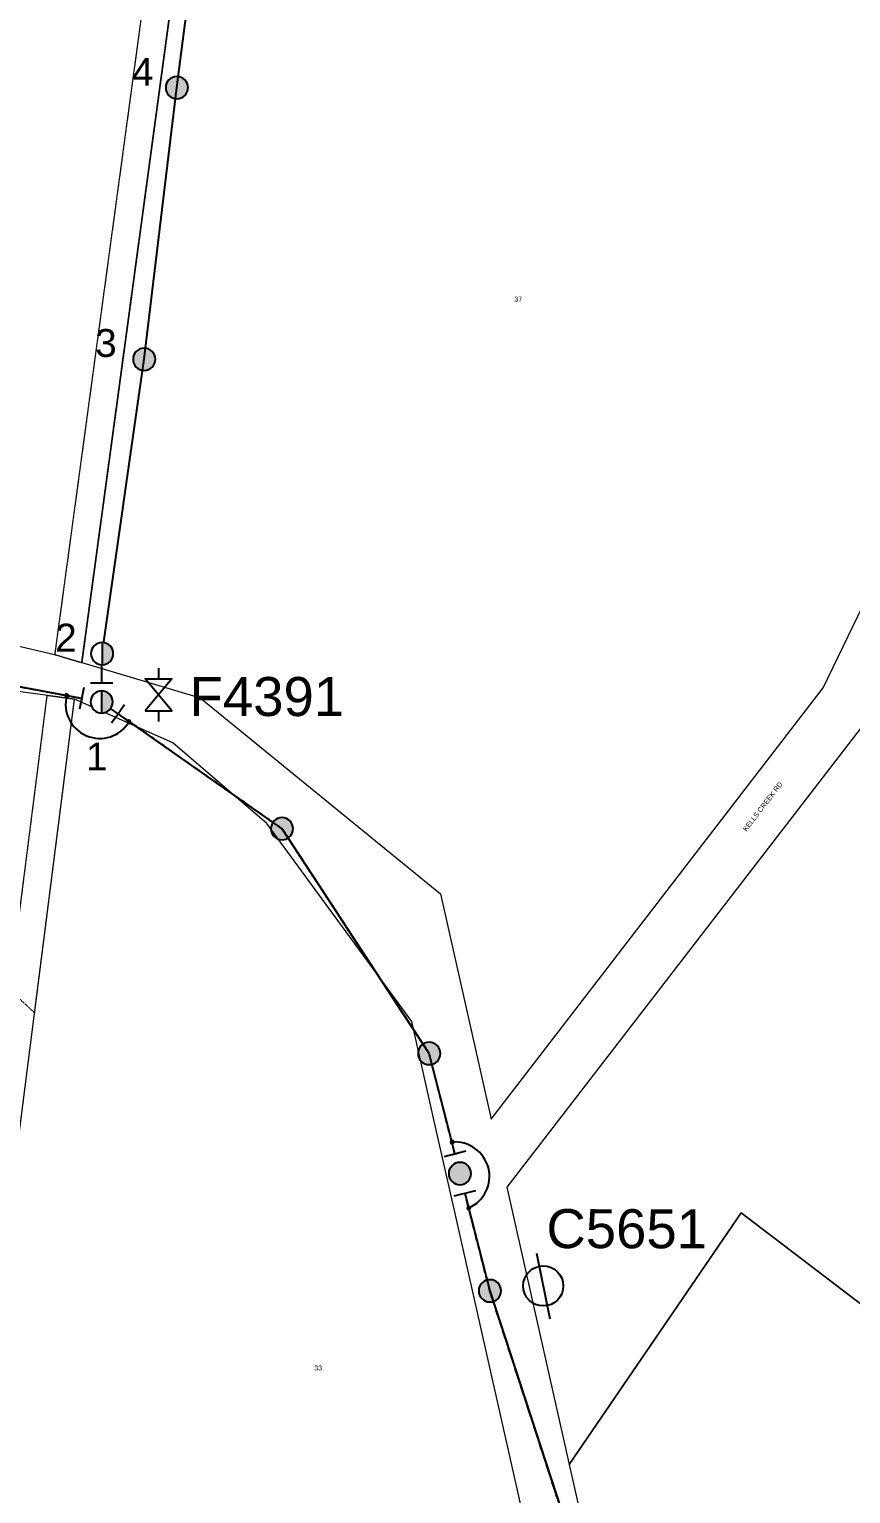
# Model space of a CAD drawing. Header units: metres. Extents: x 257896 to 264438, y 6185680 to 6189085.
# Drawn here: x 261046 to 261341, y 6187036 to 6187561 of the extents above; entities that cross this region are included whole.
import ezdxf
from ezdxf.enums import TextEntityAlignment as Align

# ---------------------------------------------------------------- set-up
doc = ezdxf.new("R2010")
doc.units = ezdxf.units.M
for name, pattern in [('Cable Exist OH', [1, 1, 0]), ('HIDDEN', [0.375, 0.25, -0.125]), ('HIDDEN2', [0.1875, 0.125, -0.0625])]:
    doc.linetypes.add(name, pattern=pattern)
doc.layers.get('0').update_dxf_attribs({"color": 6})
for name, color, linetype in [('_User_HV_Exist', 7, 'Continuous'), ('Equip_SP_HV_MOD', 3, 'Continuous'), ('Mains_HV_EXT', 7, 'Continuous'), ('Mains_HV_NEW', 2, 'Continuous'), ('Mains_HV_New_A10', 2, 'Continuous'), ('Mains_HV_NEW_Hardwired', 2, 'Continuous'), ('OH_Details_NEW', 2, 'Continuous'), ('OH_Details_SP_MISC', 7, 'Continuous'), ('SupportsOH_SP_TR_HV_LV_SL_MOD', 3, 'Continuous'), ('SupportsOH_SP_TR_HV_LV_SL_NEW', 2, 'Continuous')]:
    doc.layers.add(name, color=color, linetype=linetype)
for name, color, linetype, lineweight in [('Cadastre Land Parcels_SP_EXT', 9, 'Continuous', 5), ('Cadastre Other Property_SP_EXT', 9, 'HIDDEN', 5), ('Cadastre Roads_SP_EXT', 9, 'Continuous', 5)]:
    doc.layers.add(name, color=color, linetype=linetype, lineweight=lineweight)
doc.layers.get('0').freeze()
doc.styles.add('HVSW_LABEL', font='arial.ttf')
doc.styles.add('iecARIAL', font='arial.ttf', dxfattribs={"height": 2})
doc.styles.add('POLE_LABEL', font='arial.ttf')
doc.styles.get("Standard").update_dxf_attribs({"font": 'arial.ttf'})
doc.linetypes.add('IE Trench HV', pattern='A,7,-0.2,["/",Standard,S=3,R=0,X=0.6,Y=-1.4],-2.5', length=9.7)

# ---------------------------------------------------------------- blocks, each defined once
blk = doc.blocks.new('POLE_EXT')
blk.add_hatch(color=256).paths.add_polyline_path([(-1, 0, 1), (1, 0, 1)])
blk.add_lwpolyline([(-1, 0, 1), (1, 0, 1)], format="xyb", close=True)
for tag, height, flags, p in [('pNumber', 2.5, 8, (-17.84, 2.07)), ('OWNED_BY', 0.2, 9, (1.35, -0.4)), ('SPECIAL_USE', 0.2, 9, (1.35, -0.8)), ('STATE', 0.2, 9, (1.35, -1)), ('cLV', 0.2, 9, (1.35, -1.4)), ('PARENT', 0.2, 9, (1.35, -0.6)), ('USAGE', 0.2, 9, (1.35, -1.2)), ('hDepth', 0.2, 9, (1.35, -1.6)), ('hDia', 0.2, 9, (1.35, -1.8)), ('cHV', 0.2, 9, (1.35, -2)), ('LBRACKET', 0.2, 9, (1.35, -2.2)), ('LExisting', 0.2, 9, (1.35, -2.4)), ('LANTNUMBER', 0.2, 9, (1.35, -2.6)), ('cLinedev', 0.2, 9, (1.35, -3.4)), ('pExisting', 0.2, 9, (1.35, -3.8)), ('LOther', 0.2, 9, (1.35, -2.8)), ('LRemove', 0.2, 9, (1.35, -3)), ('LEGEND', 0.2, 9, (1.35, -3.2)), ('LOCATION', 0.2, 9, (1.35, -3.6)), ('PFNUMBER', 0.2, 9, (1.35, -4)), ('pFooting', 0.2, 9, (1.35, -4.4)), ('pNew', 0.2, 9, (1.35, -4.6)), ('pRelocate', 0.2, 9, (1.35, -5)), ('pRemove', 0.2, 9, (1.35, -5.2)), ('NEWPFNUMBER', 0.2, 9, (1.35, -4.2)), ('pReplace', 0.2, 9, (1.35, -5.4)), ('pStay', 0.2, 9, (1.35, -5.6)), ('pType', 0.2, 9, (1.35, -5.8)), ('cspan', 0.2, 9, (1.35, -6)), ('STREETNAME', 0.2, 9, (1.35, -6.2)), ('SUBURB', 0.2, 9, (1.35, -6.4)), ('NOTES', 0.2, 9, (1.35, -6.6)), ('OPERATED_BY', 0.2, 9, (1.36, -7.01)), ('MAINTAINED_BY', 0.2, 9, (1.36, -6.81))]:
    blk.add_attdef(tag, text='', height=height, dxfattribs=dict(flags=flags)).set_placement(p, align=Align.MIDDLE_LEFT)
at = {"style": 'POLE_LABEL'}
for tag, height, flags, p in [('ASSET_NUM', 2.5, 8, (2, 2)), ('STRUCTURE_PLANT_NUMBER', 0.2, 9, (1.35, 0.03)), ('STREET_CODE', 0.2, 9, (1.35, -0.2))]:
    blk.add_attdef(tag, text='', height=height, dxfattribs=dict(at, flags=flags)).set_placement(p, align=Align.MIDDLE_LEFT)
at = {"flags": 1}
blk.add_attdef('Z', (1.35, -7.33), '', height=0.2, dxfattribs=at)
blk = doc.blocks.new('*U43')
blk.add_line((-4, -5.16), (2, -5.16))
blk.add_circle((-1, -5.16), 1.8)
at = {"style": 'HVSW_LABEL'}
for tag, height, flags, p in [('ASSET_NUM', 3.5, 8, (2, 2)), ('STREET_CODE', 0.2, 9, (0, -0.2))]:
    blk.add_attdef(tag, text='', height=height, dxfattribs=dict(at, flags=flags)).set_placement(p, align=Align.MIDDLE_LEFT)
at = {"flags": 1}
blk.add_attdef('Z', (0, 0), '', height=0.2, dxfattribs=at)
at = {"flags": 9}
for tag, p in [('ACTUAL_STATUS', (0, -0.4)), ('CONSTRUCTED_VOLTAGE', (0, -0.6)), ('OPERATING_VOLTAGE', (0, -1)), ('ORIENTATION', (0, -1.2)), ('OWNED_BY', (0, -1.4)), ('NO_PHASES', (0, -0.8)), ('STATE', (0, -1.6)), ('SWITCH_TYPE', (0, -1.8)), ('STREETNAME', (0, -2.6)), ('USAGE', (0, -2)), ('LEGEND', (0, -2.2)), ('LOCATION', (0, -2.4)), ('SUBURB', (0, -2.8)), ('NOTES', (0, -3))]:
    blk.add_attdef(tag, text='', height=0.2, dxfattribs=at).set_placement(p, align=Align.MIDDLE_LEFT)
blk = doc.blocks.new('POLE_REPLACE_NEW')
for tag, height, flags, p in [('ASSET_NUM', 2.5, 8, (2, 2)), ('cHV', 0.2, 9, (1.5, -1.8)), ('LBRACKET', 0.2, 9, (1.5, -2)), ('LExisting', 0.2, 9, (1.5, -2.2)), ('LANTNUMBER', 0.2, 9, (1.5, -2.4)), ('LOther', 0.2, 9, (1.5, -2.6)), ('cLinedev', 0.2, 9, (1.5, -3.2)), ('LRemove', 0.2, 9, (1.5, -2.8)), ('LEGEND', 0.2, 9, (1.5, -3)), ('pExisting', 0.2, 9, (1.5, -3.4)), ('PFNUMBER', 0.2, 9, (1.5, -3.6)), ('NEWPFNUMBER', 0.2, 9, (1.5, -3.8)), ('pFooting', 0.2, 9, (1.5, -4)), ('pNew', 0.2, 9, (1.5, -4.2)), ('pNumber', 0.2, 9, (1.5, -4.4)), ('pRelocate', 0.2, 9, (1.5, -4.6)), ('pRemove', 0.2, 9, (1.5, -4.8)), ('pReplace', 0.2, 9, (1.5, -5)), ('pStay', 0.2, 9, (1.5, -5.2)), ('cspan', 0.2, 9, (1.5, -5.6)), ('SUBURB', 0.2, 9, (1.5, -5.8)), ('STREETNAME', 0.2, 9, (1.5, -6)), ('OPERATED_BY', 0.2, 9, (1.5, -6.6)), ('pType', 0.2, 9, (1.5, -5.4)), ('LOCATION', 0.2, 9, (1.5, -6.2)), ('NOTES', 0.2, 9, (1.5, -6.4)), ('Z', 0.2, 1, (1.5, -7)), ('MAINTAINED_BY', 0.2, 9, (1.5, -6.8))]:
    blk.add_attdef(tag, text='', height=height, dxfattribs=dict(flags=flags)).set_placement(p, align=Align.MIDDLE_LEFT)
blk.add_wipeout([(0, 1), (-0.13, 0.99), (-0.25, 0.97), (-0.37, 0.93), (-0.48, 0.88), (-0.59, 0.81), (-0.68, 0.73), (-0.77, 0.64), (-0.84, 0.54), (-0.9, 0.43), (-0.95, 0.31), (-0.98, 0.19), (-1, 0.06), (-1, -0.06), (-0.98, -0.19), (-0.95, -0.31), (-0.9, -0.43), (-0.84, -0.54), (-0.77, -0.64), (-0.68, -0.73), (-0.59, -0.81), (-0.48, -0.88), (-0.37, -0.93), (-0.25, -0.97), (-0.13, -0.99), (0, -1), (0.13, -0.99), (0.25, -0.97), (0.37, -0.93), (0.48, -0.88), (0.59, -0.81), (0.68, -0.73), (0.77, -0.64), (0.84, -0.54), (0.9, -0.43), (0.95, -0.31), (0.98, -0.19), (1, -0.06), (1, 0.06), (0.98, 0.19), (0.95, 0.31), (0.9, 0.43), (0.84, 0.54), (0.77, 0.64), (0.68, 0.73), (0.59, 0.81), (0.48, 0.88), (0.37, 0.93), (0.25, 0.97), (0.13, 0.99)])
h = blk.add_hatch(color=256)
edge = h.paths.add_edge_path()
edge.add_arc((0, 0), 1, 270, 450)
edge.add_line((0, 1), (0, -1))
blk.add_lwpolyline([(0, 1), (0, -1)])
at = {"lineweight": -3}
blk.add_arc((0, 0), 1, 90, 270, dxfattribs=at)
blk.add_arc((0, 0), 1, 270, 90)
at = {"style": 'POLE_LABEL', "flags": 9}
blk.add_attdef('STRUCTURE_PLANT_NUMBER', text='', height=0.2, dxfattribs=at).set_placement((1.5, 0.24), align=Align.MIDDLE_LEFT)
at = {"flags": 9}
for tag, p in [('STREET_CODE', (1.5, 0)), ('OWNED_BY', (1.5, -0.2)), ('SPECIAL_USE', (1.5, -0.6)), ('STATE', (1.5, -0.8)), ('cLV', (1.5, -1.2)), ('PARENT', (1.5, -0.4)), ('USAGE', (1.5, -1)), ('hDepth', (1.5, -1.4)), ('hDia', (1.5, -1.6))]:
    blk.add_attdef(tag, text='', height=0.2, dxfattribs=at).set_placement(p, align=Align.MIDDLE_LEFT)
blk = doc.blocks.new('End Shackle_NEW')
at = {"flags": 9}
for tag, p in [('ORIENTATION', (0, -0.8)), ('OWNED_BY', (0, -1)), ('STATE', (0, -1.2)), ('USAGE', (0, -1.4)), ('OPERATED_BY', (0, -2.01)), ('NOTES', (0, -1.6)), ('MAINTAINED_BY', (0, -1.81))]:
    blk.add_attdef(tag, text='', height=0.2, dxfattribs=at).set_placement(p, align=Align.MIDDLE_LEFT)
blk.add_wipeout([(-0.25, 0), (-0.25, 1.81), (0.25, 1.82), (0.25, 0)])
blk.add_line((1, 1.81), (-1, 1.81))
at = {"flags": 1}
blk.add_attdef('Z', (0, 0), '', height=0.2, dxfattribs=at)
at = {"flags": 9}
for tag, p in [('CONNECTOR_TYPE', (0, 0)), ('CONSTRUCTED_VOLTAGE', (0, -0.2)), ('OPERATING_VOLTAGE', (0, -0.6)), ('NO_PHASES', (0, -0.4))]:
    blk.add_attdef(tag, text='', height=0.2, dxfattribs=at).set_placement(p, align=Align.MIDDLE_LEFT)
blk = doc.blocks.new('BOND POINT')
blk.add_hatch(color=256).paths.add_polyline_path([(-1, 0, 1), (1, 0, 1)])
blk.add_lwpolyline([(-1, 0, 1), (1, 0, 1)], format="xyb", close=True)
blk = doc.blocks.new('*U59')
for p, q in [((-0.56, 8.78), (-0.56, 7.82)), ((-0.56, 4.94), (-0.56, 3.98))]:
    blk.add_line(p, q)
blk.add_lwpolyline([(-1.76, 4.94), (0.64, 4.94), (-1.76, 7.82), (0.64, 7.82)], close=True)
for tag, height, flags, p in [('ASSET_NUM', 3.5, 8, (2, 2)), ('STREET_CODE', 0.2, 9, (1.5, 0)), ('ACTUAL_STATUS', 0.2, 9, (1.5, -0.2)), ('CONSTRUCTED_VOLTAGE', 0.2, 9, (1.5, -0.4)), ('OPERATING_VOLTAGE', 0.2, 9, (1.5, -0.8)), ('ORIENTATION', 0.2, 9, (1.5, -1)), ('OWNED_BY', 0.2, 9, (1.5, -1.2)), ('OPERATED_BY', 0.2, 9, (1.5, -1.4)), ('NO_PHASES', 0.2, 9, (1.5, -0.6)), ('STATE', 0.2, 9, (1.5, -1.8)), ('SWITCH_TYPE', 0.2, 9, (1.5, -2)), ('SUBURB', 0.2, 9, (1.5, -2.6)), ('MAINTAINED_BY', 0.2, 9, (1.5, -1.6)), ('USAGE', 0.2, 9, (1.5, -2.2)), ('LEGEND', 0.2, 9, (1.5, -2.4)), ('STREETNAME', 0.2, 9, (1.5, -2.8)), ('Z', 0.2, 1, (1.5, -3.6)), ('LOCATION', 0.2, 9, (1.5, -3)), ('NOTES', 0.2, 9, (1.5, -3.2)), ('LABEL_ALIGNMENT', 0.2, 9, (1.5, -3.4))]:
    blk.add_attdef(tag, text='', height=height, dxfattribs=dict(flags=flags)).set_placement(p, align=Align.MIDDLE_LEFT)

msp = doc.modelspace()

# ---------------------------------------------------------------- linework, layer by layer
at = {"layer": '_User_HV_Exist', "color": 7, "linetype": 'Cable Exist OH'}
msp.add_lwpolyline([(261246.29, 6187002.03), (261211.66, 6187108.35), (261200.9, 6187150.44), (261189.88, 6187193.56), (261137.07, 6187274.23), (261072.31, 6187319.7)], dxfattribs=at)
at = {"layer": 'Cadastre Land Parcels_SP_EXT', "linetype": 'Continuous'}
for p, q in [((261131.64, 6187276.06), (261097.88, 6187305.06)), ((261183.68, 6187205.03), (261131.64, 6187276.06)), ((261192.52, 6187165.52), (261183.68, 6187205.03)), ((261198.11, 6187140.91), (261192.52, 6187165.52)), ((261281.05, 6186772.52), (261198.11, 6187140.91))]:
    msp.add_line(p, q, dxfattribs=at)
for points in [[(261008.08, 6187347.93), (261055.4, 6187336.82), (261065.22, 6187333.86), (261125.08, 6187775.29), (261125.16, 6187775.84), (261126.2, 6187785.19), (261137.66, 6187887.27), (261157.19, 6188025.64), (261164.97, 6188091.66)], [(261910.03, 6186614.37), (261775.93, 6186701.18), (261780.56, 6186735.82), (261634.79, 6186811.23), (261642.54, 6186921.31), (261536.25, 6187060.01), (261536.25, 6187060.01), (261493.06, 6187116.39), (261401.89, 6187060), (261301.79, 6187136.35), (261240.1, 6187045.97), (261251.72, 6186994.54), (261350.73, 6187025.05), (261488.22, 6186967.97), (261515, 6186870.32), (261549.58, 6186744.66), (261650.49, 6186657.78), (261763.68, 6186605.07), (261748.97, 6186493.59), (261807.12, 6186459), (261830.03, 6186445.38), (261903.43, 6186376.66)]]:
    msp.add_lwpolyline(points, dxfattribs=at)
msp.add_lwpolyline([(261240.1, 6187045.97), (261301.79, 6187136.35), (261401.89, 6187060), (261493.06, 6187116.39), (261536.25, 6187060.01), (261559.03, 6187253.1), (261356.89, 6187275.36), (261365.4, 6187337.3), (261217.68, 6187145.52), (261240.1, 6187045.97)], close=True, dxfattribs=at)
at = {"layer": 'Cadastre Other Property_SP_EXT', "linetype": 'HIDDEN2'}
msp.add_lwpolyline([(261055.52, 6187336.78), (261065.22, 6187333.85), (261104.87, 6187626.27), (261094.96, 6187627.62), (261055.52, 6187336.78)], close=True, dxfattribs=at)
at = {"layer": 'Mains_HV_EXT', "linetype": 'Continuous'}
msp.add_arc((261199.13, 6187149.42), 12.36, 293.6236, 94.8685, dxfattribs=at).dxf.unprotected_set("ltscale", 0)
at = {"layer": 'Mains_HV_New_A10', "linetype": 'IE Trench HV'}
msp.add_lwpolyline([(261073.32, 6187319.52), (261072.31, 6187319.7), (261072.54, 6187337.09), (261087.63, 6187442.77), (261099.35, 6187540.29), (261109.2, 6187616.17), (261283.72, 6187790.49)], dxfattribs=at)
at = {"layer": 'OH_Details_SP_MISC', "color": 7, "linetype": 'Continuous'}
for points in [[(261200.9, 6187150.44), (261197.72, 6187162.87), (261189.88, 6187193.56)], [(261200.9, 6187150.44), (261211.66, 6187108.35), (261246.28, 6187002)]]:
    msp.add_lwpolyline(points, dxfattribs=at)

# ---------------------------------------------------------------- block references
at = {"layer": 'Equip_SP_HV_MOD'}
ref = msp.add_blockref('*U43', (261251.81, 6187110.25), dxfattribs=dict(at, xscale=3.999999999999999, yscale=3.999999999999999, zscale=3.999999999999999, rotation=281.3367206948097))
ref.add_attrib('ASSET_NUM', 'C5651', dxfattribs={"layer": '0', "height": 14, "rotation": 359.8731, "style": 'HVSW_LABEL'}).set_placement((261231.93, 6187130.7), align=Align.MIDDLE_LEFT)
at = {"layer": 'Mains_HV_EXT', "color": 7, "linetype": 'Continuous', "xscale": 0.6, "yscale": 0.6, "zscale": 0.6}
for p in [(261198.08, 6187161.73), (261204.08, 6187138.1)]:
    msp.add_blockref('BOND POINT', p, dxfattribs=at).dxf.unprotected_set("ltscale", 0)
at = {"layer": 'Mains_HV_NEW', "linetype": 'Cable Exist OH'}
ref = msp.add_blockref('*U59', (261094.96, 6187296.8), dxfattribs=dict(at, xscale=4, yscale=4, zscale=4))
ref.add_attrib('ASSET_NUM', 'F4391', dxfattribs={"layer": '0', "height": 14}).set_placement((261103.91, 6187321.7), align=Align.MIDDLE_LEFT)
at = {"layer": 'Mains_HV_NEW_Hardwired', "color": 7, "linetype": 'Continuous', "xscale": 0.6, "yscale": 0.6, "zscale": 0.6}
msp.add_blockref('BOND POINT', (261059.86, 6187322.05), dxfattribs=at).dxf.unprotected_set("ltscale", 0)
at = {"layer": 'SupportsOH_SP_TR_HV_LV_SL_MOD', "color": 7, "linetype": 'Continuous'}
ref = msp.add_blockref('POLE_EXT', (261099.35, 6187540.29), dxfattribs=dict(at, xscale=4, yscale=4, zscale=4))
ref.add_attrib('pNumber', '4', dxfattribs={"height": 10, "style": 'iecARIAL'}).set_placement((261083.2, 6187545.93), align=Align.MIDDLE_LEFT)
ref = msp.add_blockref('POLE_EXT', (261087.63, 6187442.77), dxfattribs=dict(at, xscale=4, yscale=4, zscale=4))
ref.add_attrib('pNumber', '3', dxfattribs={"height": 10, "style": 'iecARIAL'}).set_placement((261070.01, 6187448.62), align=Align.MIDDLE_LEFT)
at = {"layer": 'SupportsOH_SP_TR_HV_LV_SL_MOD', "xscale": 4, "yscale": 4, "zscale": 4}
for p in [(261137.07, 6187274.23), (261189.88, 6187193.56), (261211.66, 6187108.35)]:
    msp.add_blockref('POLE_EXT', p, dxfattribs=at)

# ---------------------------------------------------------------- texts
at = {"layer": 'Cadastre Land Parcels_SP_EXT'}
for s, p in [('37', (261220.44, 6187463.46)), ('33', (261148.66, 6187079.77))]:
    msp.add_text(s, height=1.8, dxfattribs=at).set_placement(p)
at = {"layer": 'Cadastre Roads_SP_EXT'}
msp.add_text('KELLS CREEK RD', height=1.8, rotation=52.4213, dxfattribs=at).set_placement((261303.68, 6187273.12))

# ---------------------------------------------------------------- next in the draw order: block references
at = {"layer": 'Mains_HV_NEW', "color": 7, "linetype": 'Continuous', "xscale": 4, "yscale": 4, "zscale": 4, "rotation": 359.7742822920718}
msp.add_blockref('End Shackle_NEW', (261072.35, 6187319.27), dxfattribs=at).dxf.unprotected_set("ltscale", 0)
at = {"layer": 'OH_Details_NEW', "color": 7, "linetype": 'Cable Exist OH', "xscale": 4, "yscale": 4, "zscale": 4, "rotation": 194.3378376807419}
msp.add_blockref('End Shackle_NEW', (261200.9, 6187150.44), dxfattribs=at).dxf.unprotected_set("ltscale", 0)

# ---------------------------------------------------------------- next in the draw order: linework, layer by layer
at = {"layer": '_User_HV_Exist', "color": 7, "linetype": 'Cable Exist OH'}
msp.add_lwpolyline([(261189.88, 6187193.56), (261137.07, 6187274.23), (261072.31, 6187319.7)], dxfattribs=at)

# ---------------------------------------------------------------- next in the draw order: block references
at = {"layer": 'OH_Details_NEW', "color": 7, "linetype": 'Cable Exist OH', "xscale": 4, "yscale": 4, "zscale": 4, "rotation": 14.33783768041112}
msp.add_blockref('End Shackle_NEW', (261200.9, 6187150.44), dxfattribs=at).dxf.unprotected_set("ltscale", 0)

# ---------------------------------------------------------------- next in the draw order: block references
at = {"layer": 'Mains_HV_NEW', "color": 7, "linetype": 'Cable Exist OH', "xscale": 4, "yscale": 4, "zscale": 4, "rotation": 234.9239270575886}
msp.add_blockref('End Shackle_NEW', (261072.31, 6187319.7), dxfattribs=at).dxf.unprotected_set("ltscale", 0)
at = {"layer": 'SupportsOH_SP_TR_HV_LV_SL_MOD', "xscale": 4, "yscale": 4, "zscale": 4}
msp.add_blockref('POLE_EXT', (261200.9, 6187150.44), dxfattribs=at)

# ---------------------------------------------------------------- next in the draw order: linework, layer by layer
at = {"layer": 'Mains_HV_EXT', "color": 7, "linetype": 'Cable Exist OH'}
msp.add_lwpolyline([(260999.44, 6187333.37), (261072.31, 6187319.7)], dxfattribs=at)
at = {"layer": 'OH_Details_SP_MISC', "color": 7, "linetype": 'Continuous'}
for points in [[(261073.32, 6187319.52), (261073.32, 6187319.52), (261072.31, 6187319.7), (260999.44, 6187333.37), (260907.59, 6187332.68), (260842.38, 6187386.13)], [(261189.88, 6187193.56), (261137.07, 6187274.23), (261072.31, 6187319.7)]]:
    msp.add_lwpolyline(points, dxfattribs=at)

# ---------------------------------------------------------------- next in the draw order: block references
at = {"layer": 'Mains_HV_NEW_Hardwired', "color": 7, "linetype": 'Continuous', "xscale": 0.6, "yscale": 0.6, "zscale": 0.6}
msp.add_blockref('BOND POINT', (261082.17, 6187312.63), dxfattribs=at).dxf.unprotected_set("ltscale", 0)

# ---------------------------------------------------------------- next in the draw order: block references
at = {"layer": 'Mains_HV_NEW', "color": 7, "linetype": 'Cable Exist OH', "xscale": 4, "yscale": 4, "zscale": 4, "rotation": 79.38116605732756}
msp.add_blockref('End Shackle_NEW', (261072.31, 6187319.7), dxfattribs=at).dxf.unprotected_set("ltscale", 0)

# ---------------------------------------------------------------- next in the draw order: linework, layer by layer
at = {"layer": 'Cadastre Land Parcels_SP_EXT', "linetype": 'Continuous'}
msp.add_line((261097.88, 6187305.06), (261062.62, 6187320.69), dxfattribs=at)
msp.add_lwpolyline([(261111.89, 6187678.03), (261065.22, 6187333.85), (261107.67, 6187321.18), (261193.91, 6187250.91), (261212.17, 6187170.02), (261331.22, 6187324.87), (261331.22, 6187324.87), (261349.02, 6187361.73), (261383.53, 6187617.02)], dxfattribs=at)
msp.add_lwpolyline([(261037.29, 6187121.35), (261062.62, 6187320.69), (260999.39, 6187329.39), (260862.28, 6187328.31), (260835.32, 6187146.35), (261037.29, 6187121.35)], close=True, dxfattribs=at)
at = {"layer": 'Cadastre Other Property_SP_EXT', "linetype": 'HIDDEN2'}
msp.add_lwpolyline([(261062.62, 6187320.7), (261052.71, 6187322.06), (261040.83, 6187228.58), (260931.13, 6187328.86), (260916.43, 6187328.74), (261048.32, 6187208.18), (261062.62, 6187320.7)], close=True, dxfattribs=at)
at = {"layer": 'Mains_HV_EXT', "color": 7, "linetype": 'Cable Exist OH'}
msp.add_lwpolyline([(261072.31, 6187319.7), (261072.31, 6187319.7)], dxfattribs=at)
at = {"layer": 'Mains_HV_NEW_Hardwired', "color": 7, "linetype": 'Continuous'}
msp.add_arc((261071.68, 6187318.9), 12.23, 165.0741, 329.1254, dxfattribs=at).dxf.unprotected_set("ltscale", 0)
at = {"layer": 'OH_Details_SP_MISC', "color": 7, "linetype": 'Continuous'}
msp.add_lwpolyline([(261072.28, 6187319.71), (261072.28, 6187319.71)], dxfattribs=at)

# ---------------------------------------------------------------- next in the draw order: block references
at = {"layer": 'SupportsOH_SP_TR_HV_LV_SL_NEW', "color": 7, "linetype": 'Continuous'}
ref = msp.add_blockref('POLE_REPLACE_NEW', (261072.54, 6187337.09), dxfattribs=dict(at, xscale=4, yscale=4, zscale=4))
ref.add_attrib('pNumber', '2', dxfattribs={"height": 10, "style": 'iecARIAL'}).set_placement((261055.67, 6187342.84), align=Align.MIDDLE_LEFT)
ref = msp.add_blockref('POLE_REPLACE_NEW', (261072.35, 6187319.75), dxfattribs=dict(at, xscale=4, yscale=4, zscale=4))
ref.add_attrib('pNumber', '1', dxfattribs={"layer": '0', "height": 10, "style": 'iecARIAL'}).set_placement((261066.71, 6187300.14), align=Align.MIDDLE_LEFT)

doc.saveas('drawing.dxf')
